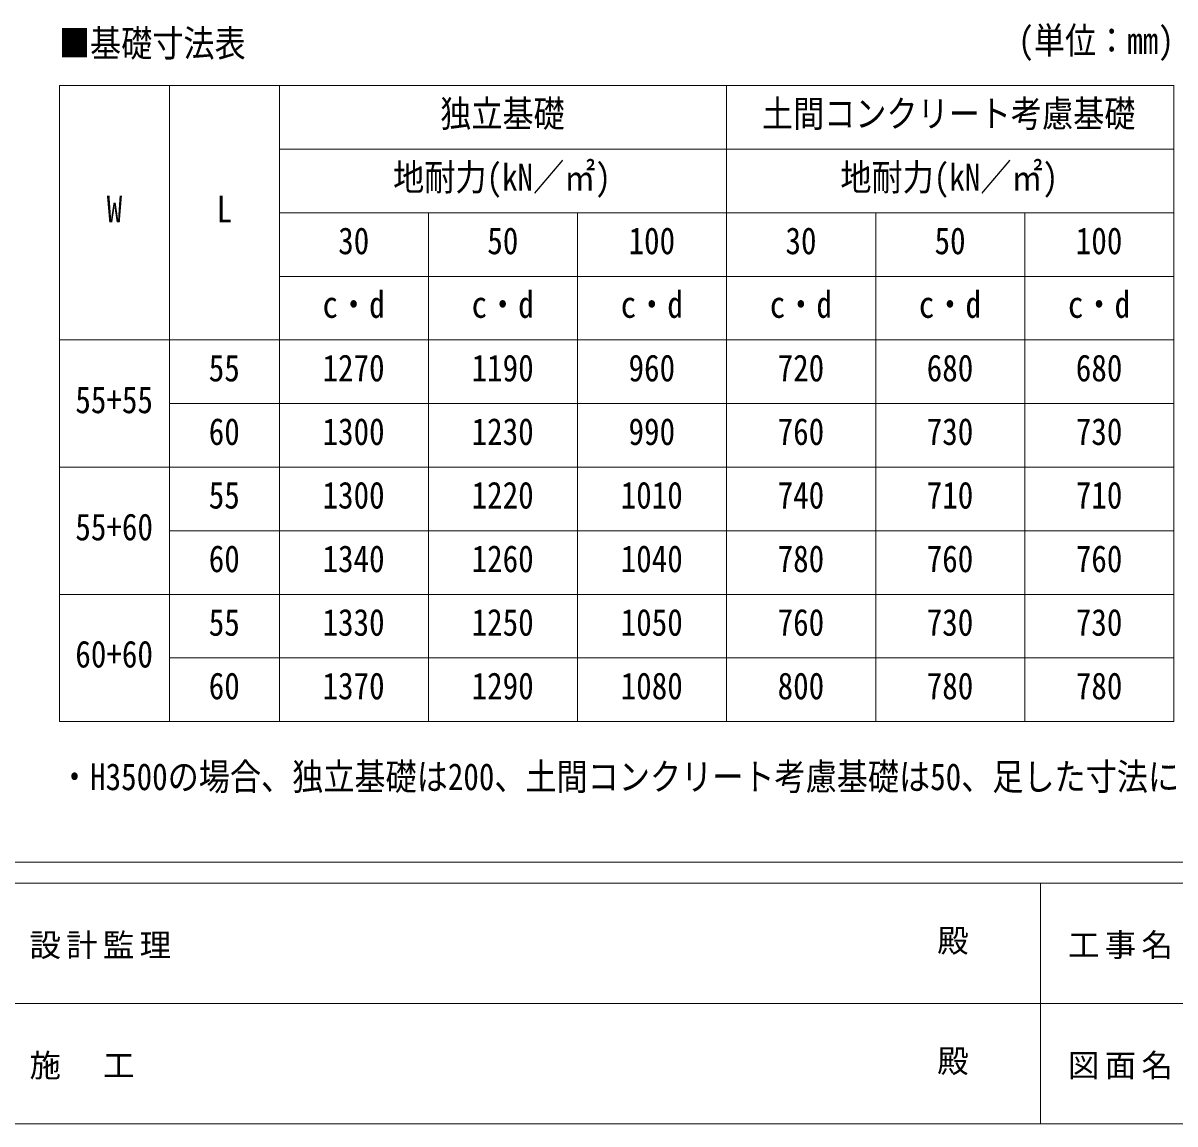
# Model space of a CAD drawing. Units: millimetres at full size, sheet at 1:50; details may follow other scales. Extents: x -14053 to 14053, y -9700 to 9700.
# Drawn here: x -5610 to -105, y -9700 to -4441 of the extents above; entities that cross this region are included whole.
import ezdxf
from ezdxf.enums import TextEntityAlignment as Align

# ---------------------------------------------------------------- set-up
doc = ezdxf.new("R2010")
doc.units = ezdxf.units.MM
doc.header["$LTSCALE"] = 50
doc.layers.add('0-D', color=7, linetype='Continuous', lineweight=9)
doc.layers.add('F-0', color=7, linetype='Continuous', lineweight=9)
doc.styles.add('ＭＳ ゴシック', font='')
doc.styles.get('ＭＳ ゴシック').set_extended_font_data('MS Gothic')

msp = doc.modelspace()

# ---------------------------------------------------------------- linework, layer by layer
at = {"layer": '0-D'}
for p, q in [((-5435.17, -4740.06), (-110.17, -4740.06)), ((-5435.17, -4740.06), (-5435.17, -7777.56)), ((-4910.17, -4740.06), (-4910.17, -7777.56)), ((-4385.17, -4740.06), (-4385.17, -7777.56)), ((-2247.67, -4740.06), (-2247.67, -7777.56)), ((-110.17, -4740.06), (-110.17, -7777.56)), ((-4385.17, -5043.81), (-110.17, -5043.81)), ((-4385.17, -5347.56), (-110.17, -5347.56)), ((-3672.67, -5347.56), (-3672.67, -7777.56)), ((-2960.17, -5347.56), (-2960.17, -7777.56)), ((-1535.17, -5347.56), (-1535.17, -7777.56)), ((-822.67, -5347.56), (-822.67, -7777.56)), ((-4385.17, -5651.31), (-110.17, -5651.31)), ((-5435.17, -5955.06), (-110.17, -5955.06)), ((-4910.17, -6258.81), (-110.17, -6258.81)), ((-5435.17, -6562.56), (-110.17, -6562.56)), ((-4910.17, -6866.31), (-110.17, -6866.31)), ((-5435.17, -7170.06), (-110.17, -7170.06)), ((-4910.17, -7473.81), (-110.17, -7473.81)), ((-5435.17, -7777.56), (-110.17, -7777.56))]:
    msp.add_line(p, q, dxfattribs=at)
at = {"layer": 'F-0', "color": 5, "lineweight": 5}
for p, q in [((-14053.43, -8450), (13346.57, -8450)), ((-14053.43, -8550), (8901.98, -8550)), ((-748.03, -8550), (-748.03, -9700)), ((-5748.03, -9125), (4501.97, -9125)), ((-14053.43, -9700), (13346.57, -9700))]:
    msp.add_line(p, q, dxfattribs=at)

# ---------------------------------------------------------------- texts
at = {"layer": '0-D', "style": 'ＭＳ ゴシック', "width": 0.85}
for s, p in [('■基礎寸法表', (-5438.52, -4640.35)), ('(単位：mm)', (-853.63, -4626.72)), ('独立基礎', (-3616.42, -4976.31)), ('土間コンクリート考慮基礎', (-2078.92, -4976.31)), ('地耐力(kN／㎡)', (-3841.42, -5280.06)), ('地耐力(kN／㎡)', (-1703.92, -5280.06)), ('W', (-5210.17, -5431.93)), ('L', (-4685.17, -5431.93)), ('30', (-4103.92, -5583.81)), ('50', (-3391.42, -5583.81)), ('100', (-2716.42, -5583.81)), ('30', (-1966.42, -5583.81)), ('50', (-1253.92, -5583.81)), ('100', (-578.92, -5583.81)), ('c・d', (-4178.92, -5887.56)), ('c・d', (-3466.42, -5887.56)), ('c・d', (-2753.92, -5887.56)), ('c・d', (-2041.42, -5887.56)), ('c・d', (-1328.92, -5887.56)), ('c・d', (-616.42, -5887.56)), ('55', (-4722.67, -6191.31)), ('1270', (-4178.92, -6191.31)), ('1190', (-3466.42, -6191.31)), ('960', (-2716.42, -6191.31)), ('720', (-2003.92, -6191.31)), ('680', (-1291.42, -6191.31)), ('680', (-578.92, -6191.31)), ('55+55', (-5360.17, -6343.18)), ('60', (-4722.67, -6495.06)), ('1300', (-4178.92, -6495.06)), ('1230', (-3466.42, -6495.06)), ('990', (-2716.42, -6495.06)), ('760', (-2003.92, -6495.06)), ('730', (-1291.42, -6495.06)), ('730', (-578.92, -6495.06)), ('55', (-4722.67, -6798.81)), ('1300', (-4178.92, -6798.81)), ('1220', (-3466.42, -6798.81)), ('1010', (-2753.92, -6798.81)), ('740', (-2003.92, -6798.81)), ('710', (-1291.42, -6798.81)), ('710', (-578.92, -6798.81)), ('55+60', (-5360.17, -6950.68)), ('60', (-4722.67, -7102.56)), ('1340', (-4178.92, -7102.56)), ('1260', (-3466.42, -7102.56)), ('1040', (-2753.92, -7102.56)), ('780', (-2003.92, -7102.56)), ('760', (-1291.42, -7102.56)), ('760', (-578.92, -7102.56)), ('55', (-4722.67, -7406.31)), ('1330', (-4178.92, -7406.31)), ('1250', (-3466.42, -7406.31)), ('1050', (-2753.92, -7406.31)), ('760', (-2003.92, -7406.31)), ('730', (-1291.42, -7406.31)), ('730', (-578.92, -7406.31)), ('60+60', (-5360.17, -7558.18)), ('60', (-4722.67, -7710.06)), ('1370', (-4178.92, -7710.06)), ('1290', (-3466.42, -7710.06)), ('1080', (-2753.92, -7710.06)), ('800', (-2003.92, -7710.06)), ('780', (-1291.42, -7710.06)), ('780', (-578.92, -7710.06)), ('・H3500の場合、独立基礎は200、土間コンクリート考慮基礎は50、足した寸法にしてください。', (-5438.52, -8143.9))]:
    msp.add_text(s, height=128.3, dxfattribs=at).set_placement(p, align=Align.BOTTOM_LEFT)
at = {"layer": 'F-0', "style": 'ＭＳ ゴシック'}
for p in [(-1240.88, -8912.5), (-1240.88, -9487.5)]:
    msp.add_text('殿', height=110, dxfattribs=at).set_placement(p, align=Align.BOTTOM_LEFT)
at = {"layer": 'F-0', "char_height": 110, "attachment_point": 7, "style": 'ＭＳ ゴシック'}
for s, insert in [('\\T1.17;設計監理', (-5579.15, -8912.5)), ('\\T1.17;工事名', (-616.19, -8912.5)), ('\\T1.17;施\u3000工', (-5579.15, -9487.5)), ('\\T1.17;図面名', (-616.19, -9487.5))]:
    msp.add_mtext(s, dxfattribs=dict(at, insert=insert))

doc.saveas('drawing.dxf')
